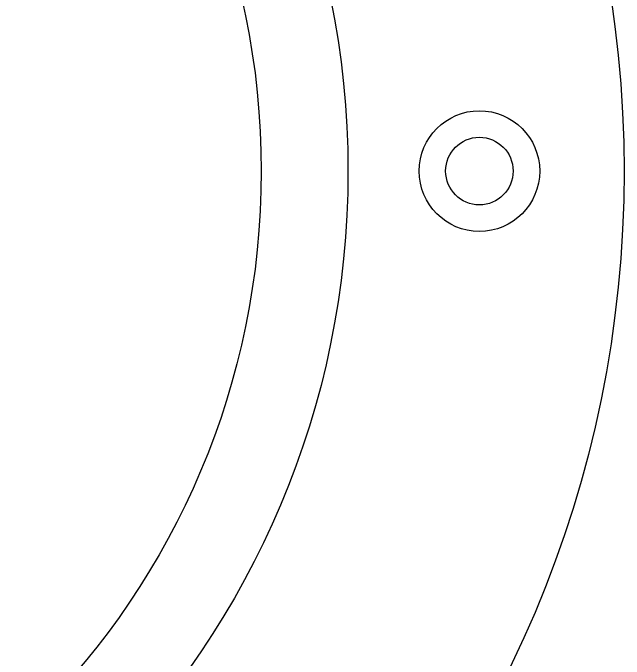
# Model space of a CAD drawing. Header units: millimetres. Extents: x -47 to 47, y -47 to 53.
# Drawn here: x 21.65 to 47, y -20.22 to 6.55 of the extents above; entities that cross this region are included whole.
import ezdxf

# ---------------------------------------------------------------- set-up
doc = ezdxf.new("R2010")
doc.units = ezdxf.units.MM
for name, color, linetype in [('GROOVE_REFERENCE_DO_NOT_MARK', 9, 'CONTINUOUS'), ('HOLES_REFERENCE_DO_NOT_MARK', 4, 'CONTINUOUS'), ('PART_OUTLINE_REFERENCE_DO_NOT_MARK', 8, 'CONTINUOUS')]:
    doc.layers.add(name, color=color, linetype=linetype)

msp = doc.modelspace()

# ---------------------------------------------------------------- linework, layer by layer
at = {"layer": 'GROOVE_REFERENCE_DO_NOT_MARK'}
for radius in [35.55, 31.95]:
    msp.add_circle((0, 0), radius, dxfattribs=at)
at = {"layer": 'HOLES_REFERENCE_DO_NOT_MARK'}
for radius in [2.5, 1.4]:
    msp.add_circle((41, 0), radius, dxfattribs=at)
at = {"layer": 'PART_OUTLINE_REFERENCE_DO_NOT_MARK'}
msp.add_circle((0, 0), 47, dxfattribs=at)

doc.saveas('drawing.dxf')
